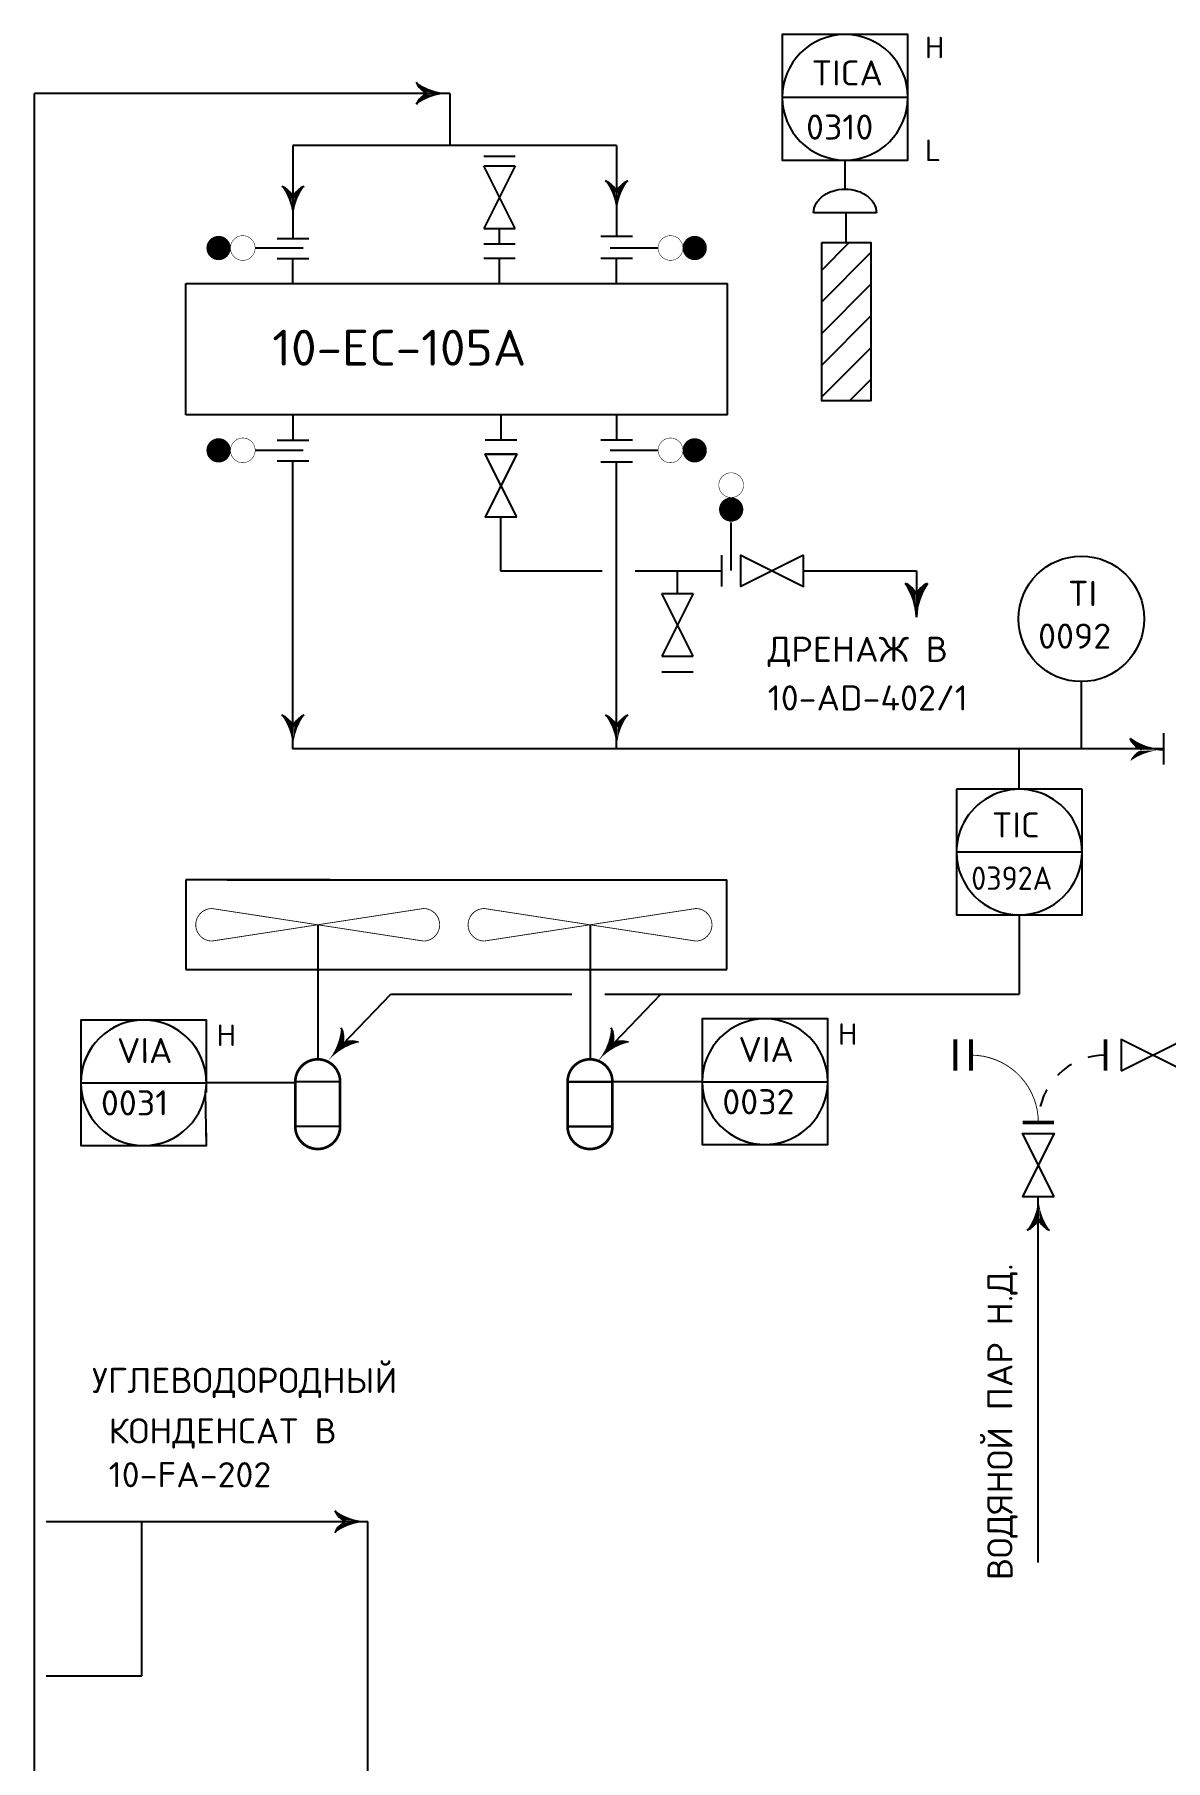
# Model space of a CAD drawing. Extents: x 230 to 652, y 120 to 276.
# Drawn here: x 405.46 to 411.76, y 130.05 to 139.67 of the extents above; entities that cross this region are included whole.
import ezdxf

# ---------------------------------------------------------------- set-up
doc = ezdxf.new("R2010")
doc.units = 0
doc.header["$MEASUREMENT"] = 0
doc.linetypes.add('DASH', pattern=[0.15625, 0.09375, -0.0625])
doc.linetypes.add('HIDDEN', pattern=[0.125, 0.0625, -0.0625])
doc.layers.get('0').update_dxf_attribs({"linetype": 'CONTINUOUS'})
for name, color, linetype in [('IN-EQUIPMENT', 7, 'CONTINUOUS'), ('IN-INST-TAP', 7, 'CONTINUOUS'), ('IN-MAJ-PROC', 3, 'CONTINUOUS'), ('IN-MIN-PROC', 7, 'CONTINUOUS'), ('IN-TEXT', 51, 'CONTINUOUS')]:
    doc.layers.add(name, color=color, linetype=linetype)
doc.styles.add('S1', font='SIMPLEX.shx')
doc.styles.add('SIMPLEX', font='SIMPLEX')

msp = doc.modelspace()

# ---------------------------------------------------------------- hatches: boundary and pattern name
at = {"linetype": 'Continuous'}
h = msp.add_hatch(dxfattribs=at)
h.set_pattern_fill('ANSI31', color=256, style=0)
h.set_pattern_definition([(45, (150.72505, -0.37154), (-0.08838835, 0.08838835), [])])
h.paths.add_polyline_path([(409.843, 138.5143), (410.1174, 138.5143), (410.1174, 137.6319), (409.843, 137.6319)])

# ---------------------------------------------------------------- linework, layer by layer
at = {"color": 3, "linetype": 'Continuous'}
for p, q in [((405.4559, 124.0855), (405.4559, 139.3466)), ((406.3884, 139.3466), (405.4559, 139.3466)), ((407.771, 139.3466), (406.3647, 139.3466)), ((407.771, 139.3466), (407.771, 139.0537)), ((406.8963, 139.0556), (406.8963, 138.538)), ((408.7004, 139.0556), (406.8963, 139.0556)), ((408.7004, 139.0556), (408.7004, 138.5485)), ((406.8963, 135.6921), (406.8963, 137.2985)), ((408.7004, 135.6921), (408.7004, 137.291)), ((409.4565, 135.6921), (406.8946, 135.6921)), ((409.7594, 135.6921), (409.4565, 135.6921)), ((410.5996, 135.6921), (409.7543, 135.6921)), ((411.7505, 135.6921), (410.5996, 135.6921)), ((411.6941, 135.6921), (410.9441, 135.6921))]:
    msp.add_line(p, q, dxfattribs=at)
at = {"linetype": 'Continuous'}
for p, q in [((409.6233, 139.3246), (410.3233, 139.3246)), ((409.9733, 138.8125), (409.9733, 138.9746)), ((409.9802, 138.5143), (409.9802, 138.6812)), ((405.7137, 133.8307), (406.4137, 133.8307)), ((405.7137, 133.8307), (406.4137, 133.8307)), ((409.1769, 133.8369), (409.8769, 133.8369))]:
    msp.add_line(p, q, dxfattribs=at)
at = {"color": 2}
for p, q in [((407.9606, 138.9968), (408.1356, 138.9968)), ((408.1356, 138.5932), (407.9606, 138.9432)), ((408.1356, 138.9432), (407.9606, 138.5932)), ((407.9606, 138.9432), (408.1356, 138.9432)), ((410.1483, 138.6812), (409.7983, 138.6812)), ((407.9606, 138.5932), (408.1356, 138.5932)), ((406.8088, 138.538), (406.9838, 138.538)), ((408.1356, 138.5059), (407.9606, 138.5059)), ((408.7879, 138.5485), (408.6129, 138.5485)), ((408.1431, 137.335), (407.9681, 137.335)), ((406.8088, 137.2985), (406.9838, 137.2985)), ((408.7879, 137.291), (408.6129, 137.291)), ((409.2852, 136.7717), (409.2852, 136.5967)), ((409.04, 136.5593), (409.04, 136.6849)), ((409.1275, 136.2093), (408.9525, 136.5593)), ((409.1275, 136.5593), (408.9525, 136.2093)), ((408.9525, 136.5593), (409.1275, 136.5593)), ((408.9525, 136.2093), (409.1275, 136.2093)), ((408.9525, 136.1218), (409.1275, 136.1218))]:
    msp.add_line(p, q, dxfattribs=at)
at = {"color": 5, "linetype": 'Continuous'}
for p, q in [((408.0538, 136.985), (408.0538, 136.6842)), ((408.0538, 136.6842), (408.6189, 136.6842)), ((408.8026, 136.6842), (409.2852, 136.6842)), ((409.7425, 136.6849), (410.371, 136.6849)), ((410.371, 136.6849), (410.371, 136.4272)), ((405.5217, 131.3847), (407.3136, 131.3847)), ((406.0542, 130.5255), (406.0542, 131.3847)), ((407.3136, 124.7556), (407.3136, 131.3847)), ((405.5217, 130.5255), (406.0542, 130.5255))]:
    msp.add_line(p, q, dxfattribs=at)
at = {"color": 7, "linetype": 'Continuous'}
for p, q in [((409.7425, 136.6842), (409.9037, 136.6842)), ((410.9441, 135.4671), (410.9441, 135.6921)), ((410.9441, 134.7671), (410.9441, 134.3247)), ((407.1732, 134.0449), (407.4416, 134.3247)), ((407.4416, 134.3247), (408.4512, 134.3247)), ((408.6336, 134.3247), (410.9441, 134.3247)), ((408.6483, 134.0132), (408.946, 134.3247)), ((406.9138, 133.8307), (406.4137, 133.8307)), ((409.1769, 133.8369), (408.6768, 133.8369))]:
    msp.add_line(p, q, dxfattribs=at)
for p, q in [((410.5941, 135.4671), (410.5941, 135.0633)), ((411.2941, 135.4671), (410.5941, 135.4671)), ((411.2941, 135.0633), (411.2941, 135.4671)), ((411.2941, 135.1171), (410.5941, 135.1171))]:
    msp.add_line(p, q)
at = {"color": 6}
for p, q in [((406.5302, 134.9617), (409.3149, 134.9617)), ((406.5302, 134.4617), (409.3149, 134.4617)), ((407.1592, 133.8367), (406.9092, 133.8367)), ((408.4268, 133.8367), (408.6768, 133.8367)), ((408.6768, 133.8367), (408.4268, 133.8367)), ((407.1592, 133.5867), (406.9092, 133.5867)), ((408.4268, 133.5867), (408.6768, 133.5867)), ((408.6768, 133.5867), (408.4268, 133.5867))]:
    msp.add_line(p, q, dxfattribs=at)
at = {"color": 5}
msp.add_line((411.0505, 131.1568), (411.0505, 133.1976), dxfattribs=at)
for points in [[(410.3233, 139.2465), (410.3233, 139.6746), (409.6233, 139.6746), (409.6233, 139.2501)], [(409.6233, 139.2501), (409.6233, 138.9746), (410.3233, 138.9746), (410.3233, 139.2465)], [(410.5941, 135.0633), (410.5941, 134.7671), (411.2941, 134.7671), (411.2941, 135.0633)], [(406.4137, 133.7769), (406.4137, 134.1807), (405.7137, 134.1807), (405.7137, 133.7769)], [(406.4137, 133.7769), (406.4137, 134.1807), (405.7137, 134.1807), (405.7137, 133.7769)], [(409.8769, 133.5588), (409.8769, 134.1869), (409.1769, 134.1869), (409.1769, 133.5588)], [(405.7137, 133.7769), (405.7137, 133.4807), (406.4137, 133.4807), (406.4095, 133.7769)], [(405.7137, 133.5527), (405.7137, 133.4807), (406.4137, 133.4807), (406.4137, 133.5527)], [(409.1769, 133.5588), (409.1769, 133.4869), (409.8769, 133.4869), (409.8769, 133.5588)], [(409.1769, 133.5588), (409.1769, 133.4869), (409.8769, 133.4869), (409.8769, 133.5588)]]:
    msp.add_lwpolyline(points)
at = {"color": 2}
msp.add_lwpolyline([(409.7983, 138.6812, -0.126822), (409.8107, 138.7294, -0.10607), (409.8495, 138.774, -0.085783), (409.9043, 138.802, -0.075445), (409.9733, 138.8125, -0.075445), (410.0423, 138.802, -0.085783), (410.097, 138.774, -0.10607), (410.1359, 138.7294, -0.126822), (410.1483, 138.6812, -0.126822)], format="xyb", dxfattribs=at)
for points, const_width in [([(406.4817, 138.4507, 1), (406.4817, 138.5182, 1)], 0.0675), ([(406.6167, 138.4156, 1), (406.6167, 138.5533, 1)], 0.0027), ([(409.0004, 138.4156, -1), (409.0004, 138.5533, -1)], 0.0027), ([(409.1354, 138.4507, -1), (409.1354, 138.5182, -1)], 0.0675), ([(406.4817, 137.3902, -1), (406.4817, 137.3227, -1)], 0.0675), ([(406.6167, 137.4253, -1), (406.6167, 137.2876, -1)], 0.0027), ([(409.0004, 137.4253, 1), (409.0004, 137.2876, 1)], 0.0027), ([(409.1354, 137.3902, 1), (409.1354, 137.3227, 1)], 0.0675), ([(409.2697, 137.1626, 1), (409.4074, 137.1626, 1)], 0.0027), ([(409.3048, 137.0266, 1), (409.3723, 137.0266, 1)], 0.0675)]:
    msp.add_lwpolyline(points, format="xyb", close=True, dxfattribs=dict(at, const_width=const_width))
for points, const_width in [([(406.6842, 138.4844), (406.9542, 138.4844)], 0.0108), ([(408.9329, 138.4844), (408.6629, 138.4844)], 0.0108), ([(406.6842, 137.3564), (406.9542, 137.3564)], 0.0108), ([(408.9329, 137.3564), (408.6629, 137.3564)], 0.0108), ([(409.3376, 136.955), (409.3376, 136.685)], 0.0108), ([(410.588, 134.0726), (410.588, 133.8976)], 0.021), ([(410.6755, 133.8976), (410.6755, 134.0726)], 0.021), ([(411.4255, 133.8976), (411.4255, 134.0726)], 0.021), ([(411.138, 133.6101), (410.963, 133.6101)], 0.021)]:
    msp.add_lwpolyline(points, dxfattribs=dict(at, const_width=const_width))
at = {"linetype": 'Continuous'}
msp.add_lwpolyline([(409.843, 138.5143), (410.1174, 138.5143), (410.1174, 137.6319), (409.843, 137.6319)], close=True, dxfattribs=at)
at = {"color": 2}
for points in [[(408.1431, 136.985), (407.9681, 137.335), (408.1431, 137.335), (407.9681, 136.985)], [(409.7425, 136.7724), (409.3925, 136.5974), (409.3925, 136.7724), (409.7425, 136.5974)], [(411.513, 133.8976), (411.863, 134.0726), (411.863, 133.8976), (411.513, 134.0726)], [(411.138, 133.1976), (410.963, 133.5476), (411.138, 133.5476), (410.963, 133.1976)]]:
    msp.add_lwpolyline(points, close=True, dxfattribs=at)
at = {"color": 3, "linetype": 'Continuous'}
msp.add_lwpolyline([(411.6255, 135.6874, -0.206864), (411.563, 135.7499)], format="xyb", dxfattribs=at)
at = {"color": 6}
for points, const_width in [([(407.6233, 134.6211, 1), (407.6233, 134.8023), (406.4451, 134.6211, -1), (406.4451, 134.8023)], 0.00453), ([(409.1409, 134.6211, 1), (409.1409, 134.8023), (407.9628, 134.6211, -1), (407.9628, 134.8023)], 0.00453), ([(407.1592, 133.8367), (407.1592, 133.5867, -1), (406.9092, 133.5867), (406.9092, 133.8367, -1)], 0.015), ([(408.4268, 133.8367), (408.4268, 133.5867, 1), (408.6768, 133.5867), (408.6768, 133.8367, 1)], 0.015), ([(408.6768, 133.8367), (408.6768, 133.5867, -1), (408.4268, 133.5867), (408.4268, 133.8367, -1)], 0.015)]:
    msp.add_lwpolyline(points, format="xyb", close=True, dxfattribs=dict(at, const_width=const_width))
msp.add_circle((411.2904, 136.4171), 0.35)
for centre, radius, start, end in [((409.9733, 139.3246), 0.35, 0, 180), ((409.9733, 139.3246), 0.35, 180, 0), ((410.9441, 135.1171), 0.35, 351.15289, 188.84711), ((410.9441, 135.1171), 0.35, 180, 360), ((406.0637, 133.8307), 0.35, 351.15289, 188.84711), ((406.0637, 133.8307), 0.35, 0, 180), ((407.067, 134.084), 0.1114, 341.62481, 28.37519), ((408.5719, 134.084), 0.1114, 341.62481, 28.37519), ((409.5269, 133.8369), 0.35, 0, 180), ((407.2256, 133.9509), 0.1114, 71.62481, 118.37519), ((408.7306, 133.9509), 0.1114, 71.62481, 118.37519), ((406.0637, 133.8307), 0.35, 180, 0), ((409.5269, 133.8369), 0.35, 180, 0), ((406.0637, 133.8307), 0.35, 232.60374, 307.39626), ((409.5269, 133.8369), 0.35, 232.60374, 307.39626)]:
    msp.add_arc(centre, radius, start, end)
at = {"color": 3, "linetype": 'Continuous'}
for centre, radius, start, end in [((407.6871, 139.4501), 0.1114, 201.62481, 248.37519), ((407.6871, 139.243), 0.1114, 111.62481, 158.37519), ((408.5969, 138.7546), 0.1114, 21.62481, 68.37519), ((408.804, 138.7546), 0.1114, 111.62481, 158.37519), ((406.7927, 138.7246), 0.1114, 21.62481, 68.37519), ((406.9998, 138.7246), 0.1114, 111.62481, 158.37519), ((406.7927, 135.776), 0.1114, 21.62481, 68.37519), ((406.9998, 135.776), 0.1114, 111.62481, 158.37519), ((408.5969, 135.776), 0.1114, 21.62481, 68.37519), ((408.804, 135.776), 0.1114, 111.62481, 158.37519), ((411.7583, 136.0234), 0.336, 234.46232, 268.66778)]:
    msp.add_arc(centre, radius, start, end, dxfattribs=at)
at = {"color": 5, "linetype": 'Continuous'}
for centre, radius, start, end in [((410.0351, 136.4194), 0.336, 1.33222, 35.53768), ((410.2674, 136.5111), 0.1114, 21.62481, 68.37519), ((410.4745, 136.5111), 0.1114, 111.62481, 158.37519), ((410.7069, 136.4194), 0.336, 144.46232, 178.66778), ((407.2334, 131.4883), 0.1114, 201.62481, 248.37519), ((407.2334, 131.2812), 0.1114, 111.62481, 158.37519)]:
    msp.add_arc(centre, radius, start, end, dxfattribs=at)
at = {"color": 5}
for centre, start, end in [((410.9469, 133.1136), 291.62481, 338.37519), ((411.154, 133.1136), 201.62481, 248.37519)]:
    msp.add_arc(centre, 0.1114, start, end, dxfattribs=at)
at = {"color": 3, "linetype": 'Continuous'}
for points in [[(407.6175, 139.3877), (407.5916, 139.3928), (407.5835, 139.4091)], [(407.6538, 139.3706), (407.6022, 139.378), (407.6175, 139.3877), (407.5916, 139.3928)], [(407.6538, 139.3225), (407.6022, 139.3151), (407.6175, 139.3054), (407.5916, 139.3003)], [(407.6918, 139.3579), (407.615, 139.3652), (407.6538, 139.3706), (407.6022, 139.378)], [(407.6918, 139.3352), (407.615, 139.3279), (407.6538, 139.3225), (407.6022, 139.3151)], [(407.7311, 139.3499), (407.6298, 139.3546), (407.6918, 139.3579), (407.615, 139.3652)], [(407.7311, 139.3432), (407.6298, 139.3385), (407.6918, 139.3352), (407.615, 139.3279)], [(407.771, 139.3466), (407.646, 139.3466), (407.7311, 139.3499), (407.6298, 139.3546)], [(407.771, 139.3466), (407.646, 139.3466), (407.7311, 139.3432), (407.6298, 139.3385)], [(407.6175, 139.3054), (407.5916, 139.3003), (407.5835, 139.2841)], [(408.6592, 138.8242), (408.6542, 138.8501), (408.6379, 138.8582)], [(408.6764, 138.788), (408.669, 138.8396), (408.6592, 138.8242), (408.6542, 138.8501)], [(408.7245, 138.788), (408.7319, 138.8396), (408.7416, 138.8242), (408.7466, 138.8501)], [(408.7416, 138.8242), (408.7466, 138.8501), (408.7629, 138.8582)], [(406.8551, 138.7942), (406.85, 138.8201), (406.8338, 138.8282)], [(406.8722, 138.7579), (406.8648, 138.8095), (406.8551, 138.7942), (406.85, 138.8201)], [(406.8849, 138.7199), (406.8776, 138.7967), (406.8722, 138.7579), (406.8648, 138.8095)], [(406.8929, 138.6806), (406.8882, 138.7819), (406.8849, 138.7199), (406.8776, 138.7967)], [(406.8963, 138.6407), (406.8963, 138.7657), (406.8929, 138.6806), (406.8882, 138.7819)], [(406.8963, 138.6407), (406.8963, 138.7657), (406.8996, 138.6806), (406.9043, 138.7819)], [(406.8996, 138.6806), (406.9043, 138.7819), (406.9077, 138.7199), (406.9149, 138.7967)], [(406.9077, 138.7199), (406.9149, 138.7967), (406.9203, 138.7579), (406.9277, 138.8095)], [(406.9203, 138.7579), (406.9277, 138.8095), (406.9375, 138.7942), (406.9425, 138.8201)], [(406.9375, 138.7942), (406.9425, 138.8201), (406.9588, 138.8282)], [(408.689, 138.7499), (408.6818, 138.8267), (408.6764, 138.788), (408.669, 138.8396)], [(408.6971, 138.7106), (408.6924, 138.812), (408.689, 138.7499), (408.6818, 138.8267)], [(408.7004, 138.6707), (408.7004, 138.7957), (408.6971, 138.7106), (408.6924, 138.812)], [(408.7004, 138.6707), (408.7004, 138.7957), (408.7037, 138.7106), (408.7085, 138.812)], [(408.7037, 138.7106), (408.7085, 138.812), (408.7118, 138.7499), (408.7191, 138.8267)], [(408.7118, 138.7499), (408.7191, 138.8267), (408.7245, 138.788), (408.7319, 138.8396)], [(406.8551, 135.8456), (406.85, 135.8715), (406.8338, 135.8796)], [(406.8722, 135.8094), (406.8648, 135.8609), (406.8551, 135.8456), (406.85, 135.8715)], [(406.8849, 135.7713), (406.8776, 135.8481), (406.8722, 135.8094), (406.8648, 135.8609)], [(406.9077, 135.7713), (406.9149, 135.8481), (406.9203, 135.8094), (406.9277, 135.8609)], [(406.9203, 135.8094), (406.9277, 135.8609), (406.9375, 135.8456), (406.9425, 135.8715)], [(406.9375, 135.8456), (406.9425, 135.8715), (406.9588, 135.8796)], [(408.6592, 135.8456), (408.6542, 135.8715), (408.6379, 135.8796)], [(408.6764, 135.8094), (408.669, 135.8609), (408.6592, 135.8456), (408.6542, 135.8715)], [(408.689, 135.7713), (408.6818, 135.8481), (408.6764, 135.8094), (408.669, 135.8609)], [(408.7118, 135.7713), (408.7191, 135.8481), (408.7245, 135.8094), (408.7319, 135.8609)], [(408.7245, 135.8094), (408.7319, 135.8609), (408.7416, 135.8456), (408.7466, 135.8715)], [(408.7416, 135.8456), (408.7466, 135.8715), (408.7629, 135.8796)], [(406.8929, 135.732), (406.8882, 135.8334), (406.8849, 135.7713), (406.8776, 135.8481)], [(406.8963, 135.6921), (406.8963, 135.8171), (406.8929, 135.732), (406.8882, 135.8334)], [(406.8963, 135.6921), (406.8963, 135.8171), (406.8996, 135.732), (406.9043, 135.8334)], [(406.8996, 135.732), (406.9043, 135.8334), (406.9077, 135.7713), (406.9149, 135.8481)], [(408.6971, 135.732), (408.6924, 135.8334), (408.689, 135.7713), (408.6818, 135.8481)], [(408.7004, 135.6921), (408.7004, 135.8171), (408.6971, 135.732), (408.6924, 135.8334)], [(408.7004, 135.6921), (408.7004, 135.8171), (408.7037, 135.732), (408.7085, 135.8334)], [(408.7037, 135.732), (408.7085, 135.8334), (408.7118, 135.7713), (408.7191, 135.8481)], [(411.5969, 135.7286), (411.571, 135.7336), (411.563, 135.7499)], [(411.6332, 135.7115), (411.5816, 135.7189), (411.5969, 135.7286), (411.571, 135.7336)], [(411.6712, 135.6988), (411.5944, 135.706), (411.6332, 135.7115), (411.5816, 135.7189)], [(411.6712, 135.676), (411.5944, 135.6688), (411.6332, 135.6634), (411.5816, 135.6559)], [(411.7105, 135.6907), (411.6092, 135.6955), (411.6712, 135.6988), (411.5944, 135.706)], [(411.7105, 135.6841), (411.6092, 135.6794), (411.6712, 135.676), (411.5944, 135.6688)], [(411.7505, 135.6874), (411.6255, 135.6874), (411.7105, 135.6907), (411.6092, 135.6955)], [(411.7505, 135.6874), (411.6255, 135.6874), (411.7105, 135.6841), (411.6092, 135.6794)], [(411.5969, 135.6462), (411.571, 135.6412), (411.563, 135.6249)], [(411.6332, 135.6634), (411.5816, 135.6559), (411.5969, 135.6462), (411.571, 135.6412)]]:
    msp.add_solid(points, dxfattribs=at)
at = {"color": 5, "linetype": 'Continuous'}
for points in [[(410.3298, 136.5807), (410.3248, 136.6066), (410.3085, 136.6147)], [(410.3469, 136.5445), (410.3395, 136.5961), (410.3298, 136.5807), (410.3248, 136.6066)], [(410.3596, 136.5064), (410.3524, 136.5832), (410.3469, 136.5445), (410.3395, 136.5961)], [(410.3677, 136.4671), (410.363, 136.5685), (410.3596, 136.5064), (410.3524, 136.5832)], [(410.371, 136.4272), (410.371, 136.5522), (410.3677, 136.4671), (410.363, 136.5685)], [(410.371, 136.4272), (410.371, 136.5522), (410.3743, 136.4671), (410.379, 136.5685)], [(410.3743, 136.4671), (410.379, 136.5685), (410.3824, 136.5064), (410.3896, 136.5832)], [(410.3824, 136.5064), (410.3896, 136.5832), (410.3951, 136.5445), (410.4025, 136.5961)], [(410.3951, 136.5445), (410.4025, 136.5961), (410.4122, 136.5807), (410.4172, 136.6066)], [(410.4122, 136.5807), (410.4172, 136.6066), (410.4335, 136.6147)], [(407.1638, 131.4259), (407.1379, 131.431), (407.1299, 131.4472)], [(407.1638, 131.3436), (407.1379, 131.3385), (407.1299, 131.3222)], [(407.2001, 131.4088), (407.1485, 131.4162), (407.1638, 131.4259), (407.1379, 131.431)], [(407.2001, 131.3607), (407.1485, 131.3533), (407.1638, 131.3436), (407.1379, 131.3385)], [(407.2381, 131.3961), (407.1613, 131.4034), (407.2001, 131.4088), (407.1485, 131.4162)], [(407.2381, 131.3734), (407.1613, 131.3661), (407.2001, 131.3607), (407.1485, 131.3533)], [(407.2774, 131.3881), (407.1761, 131.3928), (407.2381, 131.3961), (407.1613, 131.4034)], [(407.2774, 131.3814), (407.1761, 131.3767), (407.2381, 131.3734), (407.1613, 131.3661)], [(407.3174, 131.3847), (407.1924, 131.3847), (407.2774, 131.3881), (407.1761, 131.3928)], [(407.3174, 131.3847), (407.1924, 131.3847), (407.2774, 131.3814), (407.1761, 131.3767)]]:
    msp.add_solid(points, dxfattribs=at)
for points in [[(407.1595, 134.0972), (407.1723, 134.1203), (407.165, 134.1369)], [(408.6644, 134.0972), (408.6772, 134.1203), (408.6699, 134.1369)], [(407.0923, 133.9531), (407.1727, 134.0489), (407.1155, 133.9859), (407.177, 134.0665)], [(407.0923, 133.9531), (407.1727, 134.0489), (407.1206, 133.9816), (407.1893, 134.0562)], [(407.1155, 133.9859), (407.177, 134.0665), (407.1346, 134.0212), (407.1784, 134.0846)], [(407.1206, 133.9816), (407.1893, 134.0562), (407.152, 134.0065), (407.2069, 134.0607)], [(407.1346, 134.0212), (407.1784, 134.0846), (407.1493, 134.0584), (407.1768, 134.1027)], [(407.1493, 134.0584), (407.1768, 134.1027), (407.1595, 134.0972), (407.1723, 134.1203)], [(407.152, 134.0065), (407.2069, 134.0607), (407.1862, 134.0275), (407.225, 134.0623)], [(407.1862, 134.0275), (407.225, 134.0623), (407.2226, 134.0443), (407.2431, 134.0609)], [(407.2226, 134.0443), (407.2431, 134.0609), (407.2607, 134.0566)], [(408.5973, 133.9531), (408.6776, 134.0489), (408.6204, 133.9859), (408.6819, 134.0665)], [(408.5973, 133.9531), (408.6776, 134.0489), (408.6255, 133.9816), (408.6943, 134.0562)], [(408.6204, 133.9859), (408.6819, 134.0665), (408.6395, 134.0212), (408.6833, 134.0846)], [(408.6255, 133.9816), (408.6943, 134.0562), (408.6569, 134.0065), (408.7119, 134.0607)], [(408.6395, 134.0212), (408.6833, 134.0846), (408.6542, 134.0584), (408.6817, 134.1027)], [(408.6542, 134.0584), (408.6817, 134.1027), (408.6644, 134.0972), (408.6772, 134.1203)], [(408.6569, 134.0065), (408.7119, 134.0607), (408.6911, 134.0275), (408.7299, 134.0623)], [(408.6911, 134.0275), (408.7299, 134.0623), (408.7275, 134.0443), (408.748, 134.0609)], [(408.7275, 134.0443), (408.748, 134.0609), (408.7657, 134.0566)]]:
    msp.add_solid(points)
at = {"color": 5}
for points in [[(411.0505, 133.1976), (411.0505, 133.0726), (411.0472, 133.1576), (411.0424, 133.0563)], [(411.0505, 133.1976), (411.0505, 133.0726), (411.0538, 133.1576), (411.0585, 133.0563)], [(411.0264, 133.0803), (411.019, 133.0287), (411.0093, 133.044), (411.0043, 133.0181)], [(411.0391, 133.1183), (411.0318, 133.0415), (411.0264, 133.0803), (411.019, 133.0287)], [(411.0472, 133.1576), (411.0424, 133.0563), (411.0391, 133.1183), (411.0318, 133.0415)], [(411.0538, 133.1576), (411.0585, 133.0563), (411.0619, 133.1183), (411.0691, 133.0415)], [(411.0619, 133.1183), (411.0691, 133.0415), (411.0745, 133.0803), (411.0819, 133.0287)], [(411.0745, 133.0803), (411.0819, 133.0287), (411.0917, 133.044), (411.0967, 133.0181)], [(411.0093, 133.044), (411.0043, 133.0181), (410.988, 133.0101)], [(411.0917, 133.044), (411.0967, 133.0181), (411.113, 133.0101)]]:
    msp.add_solid(points, dxfattribs=at)
at = {"layer": 'IN-EQUIPMENT', "color": 6}
for p, q in [((406.8088, 138.4269), (406.9838, 138.4269)), ((406.8963, 138.2859), (406.8963, 138.4269)), ((408.1356, 138.4269), (407.9606, 138.4269)), ((408.0481, 138.2859), (408.0481, 138.4269)), ((408.7879, 138.4269), (408.6129, 138.4269)), ((408.7004, 138.2859), (408.7004, 138.4269)), ((406.299, 138.2859), (409.3181, 138.2859)), ((406.299, 137.555), (406.299, 138.2859)), ((406.6767, 138.2859), (408.92, 138.2859)), ((409.3181, 137.555), (409.3181, 138.2859)), ((409.3181, 137.555), (406.299, 137.555)), ((406.8963, 137.555), (406.8963, 137.4139)), ((408.7004, 137.555), (408.7004, 137.4139)), ((406.8088, 137.4139), (406.9838, 137.4139)), ((408.1431, 137.4139), (407.9681, 137.4139)), ((408.7879, 137.4139), (408.6129, 137.4139)), ((406.299, 134.9617), (406.299, 134.4617)), ((407.1011, 134.9617), (406.299, 134.9617)), ((409.3149, 134.4617), (409.3149, 134.9617)), ((406.299, 134.4617), (407.1011, 134.4617))]:
    msp.add_line(p, q, dxfattribs=at)
at = {"layer": 'IN-EQUIPMENT', "color": 2}
msp.add_line((411.7505, 135.6046), (411.7505, 135.7796), dxfattribs=at)
at = {"layer": 'IN-INST-TAP', "color": 7}
msp.add_line((411.2904, 135.6921), (411.2904, 136.0671), dxfattribs=at)
at = {"layer": 'IN-MAJ-PROC', "color": 2}
msp.add_line((408.0481, 138.5059), (408.0481, 138.5932), dxfattribs=at)
at = {"layer": 'IN-MAJ-PROC', "color": 6}
for p, q in [((408.0481, 138.2859), (408.0481, 138.4269)), ((408.0556, 137.555), (408.0556, 137.4139))]:
    msp.add_line(p, q, dxfattribs=at)
at = {"layer": 'IN-MIN-PROC', "color": 6}
for p, q in [((407.0342, 134.7117), (407.0342, 133.9617)), ((408.5518, 134.7117), (408.5518, 133.9617))]:
    msp.add_line(p, q, dxfattribs=at)
at = {"layer": 'IN-MIN-PROC', "color": 5}
msp.add_line((405.8042, 131.3847), (405.8266, 131.3847), dxfattribs=at)
at = {"layer": 'IN-MIN-PROC', "color": 5, "const_width": 0.005}
msp.add_lwpolyline([(411.0505, 133.6101), (411.0505, 133.6101, 0.414214), (410.6755, 133.9851)], format="xyb", dxfattribs=at)
at = {"layer": 'IN-MIN-PROC', "color": 5, "linetype": 'HIDDEN'}
msp.add_arc((411.4255, 133.6101), 0.375, 90, 180, dxfattribs=at)

# ---------------------------------------------------------------- texts
at = {"color": 7, "linetype": 'DASH', "style": 'S1'}
for s, height, p in [('H', 0.12, (410.418, 139.5425)), ('TICA', 0.14, (409.7867, 139.3905)), ('0310', 0.14, (409.7557, 139.0888)), ('L', 0.12, (410.418, 138.969))]:
    msp.add_text(s, height=height, dxfattribs=at).set_placement(p)
at = {"color": 7}
for s, style, p in [('TI', 'S1', (411.2157, 136.4889)), ('0092', 'S1', (411.0494, 136.251)), ('TIC', 'SIMPLEX', (410.7911, 135.1985)), ('0031', 'SIMPLEX', (405.8259, 133.6489)), ('0032', 'SIMPLEX', (409.2892, 133.6551))]:
    msp.add_text(s, height=0.14, dxfattribs=dict(at, style=style)).set_placement(p)
at = {"color": 7, "style": 'S1', "width": 0.9}
msp.add_text('0392A', height=0.13, dxfattribs=at).set_placement((410.6765, 134.9064))
at = {"color": 7, "style": 'SIMPLEX'}
for s, height, p in [('H', 0.12, (406.471, 134.036)), ('H', 0.12, (409.9343, 134.0422)), ('VIA', 0.14, (405.9154, 133.9402)), ('VIA', 0.14, (409.3787, 133.9464))]:
    msp.add_text(s, height=height, rotation=0.1, dxfattribs=at).set_placement(p)
at = {"layer": 'IN-TEXT', "color": 4, "style": 'S1'}
msp.add_text('10-EC-105A', height=0.2, dxfattribs=at).set_placement((406.7811, 137.8287))
at = {"layer": 'IN-TEXT', "color": 1, "style": 'SIMPLEX'}
for s, p in [('ДРЕНАЖ В', (409.542, 136.1775)), ('10-AD-402/1', (409.542, 135.9062)), ('УГЛЕВОДОРОДНЫЙ ', (405.776, 132.1018)), (' КОНДЕНСАТ В', (405.776, 131.8202)), (' 10-FA-202', (405.776, 131.5762))]:
    msp.add_text(s, height=0.14, dxfattribs=at).set_placement(p)
msp.add_text('ВОДЯНОЙ ПАР Н.Д.', height=0.14, rotation=90, dxfattribs=at).set_placement((410.9067, 131.059))

doc.saveas('drawing.dxf')
